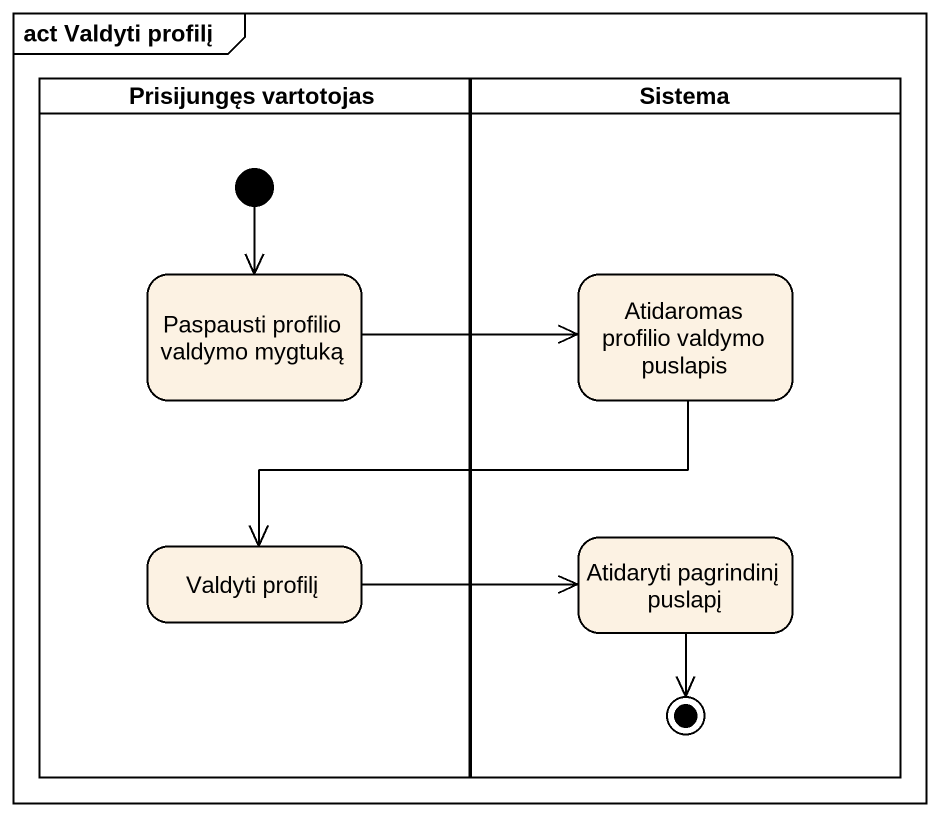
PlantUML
@startuml
mainframe act Valdyti profilį
hide empty description
state "Prisijungęs vartotojas" as Prisijungęs_vartotojas <<partition>> {
  state "Paspausti profilio valdymo mygtuką" as Paspausti_profilio_valdymo
  state "Valdyti profilį" as Valdyti_profilį
  [*] --> Paspausti_profilio_valdymo
}
state Sistema <<partition>> {
  state "Atidaromas profilio valdymo puslapis" as Atidaromas_profilio_valdymo
  state "Atidaryti pagrindinį puslapį" as Atidaryti_pagrindinį_puslapį
  Atidaryti_pagrindinį_puslapį --> [*]
}
Paspausti_profilio_valdymo -right-> Atidaromas_profilio_valdymo
Atidaromas_profilio_valdymo -left-> Valdyti_profilį
Valdyti_profilį -right-> Atidaryti_pagrindinį_puslapį
@enduml
